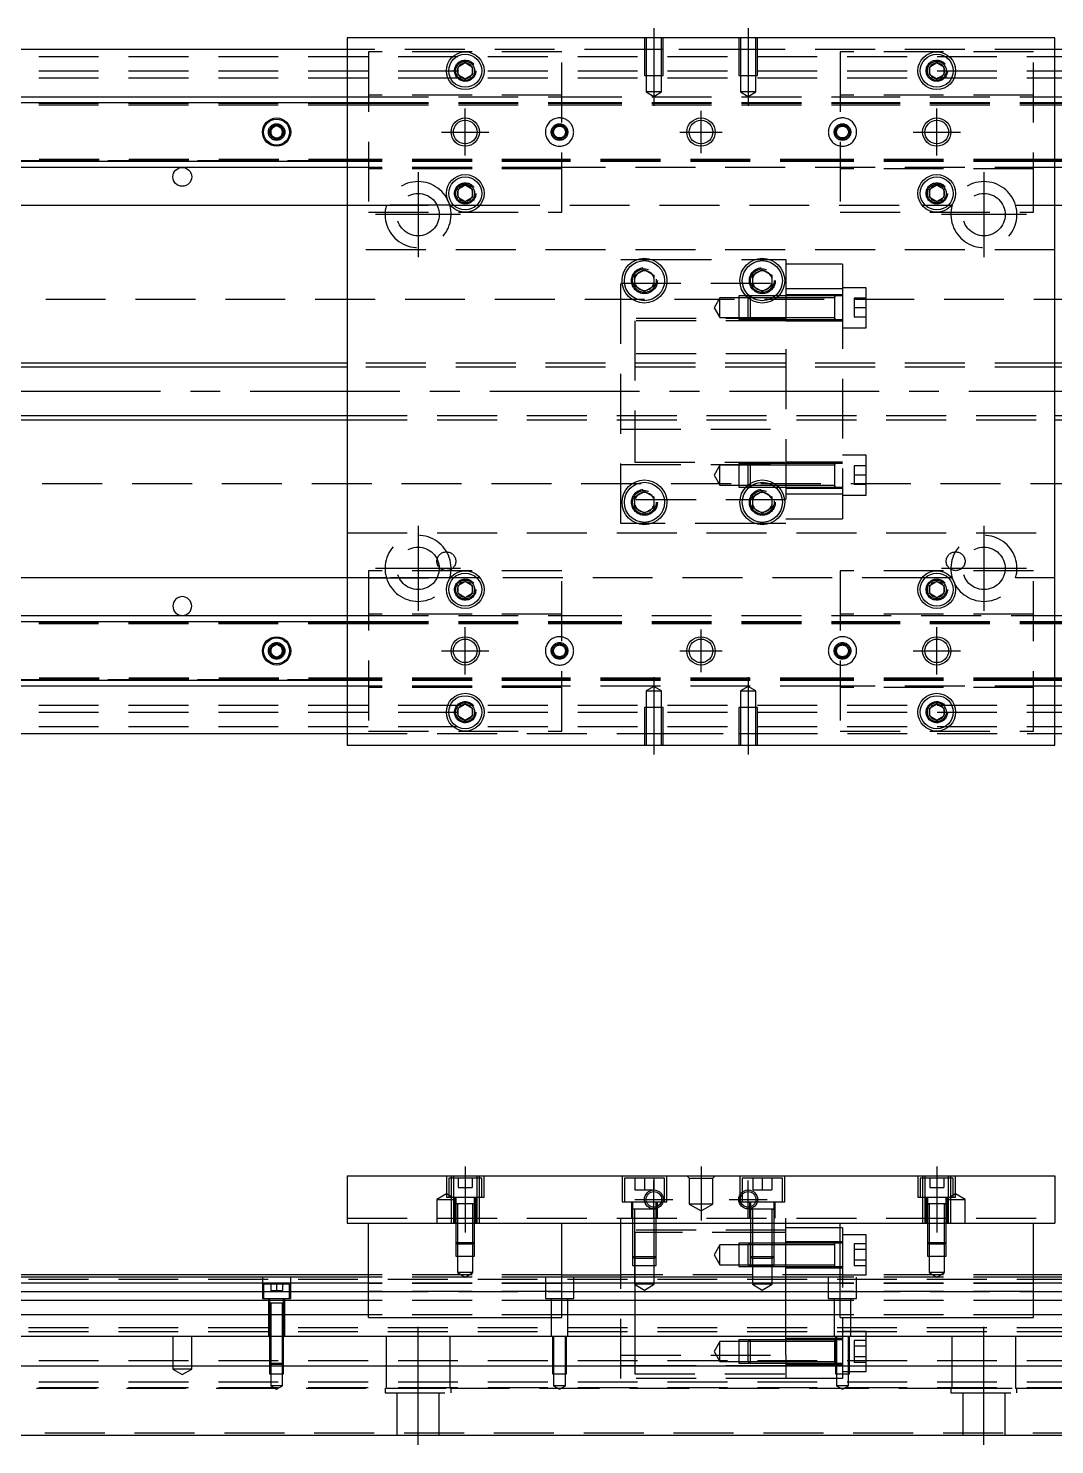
# Model space of a CAD drawing. Extents: x -10 to 896, y -260 to 77.
# Drawn here: x 207.4 to 425, y -223.3 to 77 of the extents above; entities that cross this region are included whole.
import ezdxf

# ---------------------------------------------------------------- set-up
doc = ezdxf.new("R2010")
doc.units = 0
doc.linetypes.add('CENTER', pattern=[50.8, 31.75, -6.35, 6.35, -6.35])
doc.linetypes.add('DASHED', pattern=[19.05, 12.7, -6.35])
doc.layers.get('0').update_dxf_attribs({"linetype": 'CONTINUOUS'})
doc.layers.add('CENTER', color=1, linetype='CENTER')

msp = doc.modelspace()

# ---------------------------------------------------------------- linework, layer by layer
at = {"color": 7, "linetype": 'CONTINUOUS'}
for p, q in [((275, 72.5), (0, 72.5)), ((425, 75), (275, 75)), ((275, 75), (275, -75)), ((425, -75), (425, 75)), ((700, 72.5), (425, 72.5)), ((298.5, 68.866026), (300, 69.73205)), ((300, 69.73205), (301.5, 68.866026)), ((398.5, 68.866026), (400, 69.73205)), ((400, 69.73205), (401.5, 68.866026)), ((298.5, 67.133974), (298.5, 68.866026)), ((300, 66.26795), (298.5, 67.133974)), ((301.5, 67.133974), (300, 66.26795)), ((301.5, 68.866026), (301.5, 67.133974)), ((398.5, 67.133974), (398.5, 68.866026)), ((400, 66.26795), (398.5, 67.133974)), ((401.5, 67.133974), (400, 66.26795)), ((401.5, 68.866026), (401.5, 67.133974)), ((0, 62.5), (275, 62.5)), ((0, 61.247728), (275, 61.247728)), ((425, 62.5), (700, 62.5)), ((425, 61.247728), (700, 61.247728)), ((258.75, 55.721688), (260, 56.443376)), ((258.75, 54.278312), (258.75, 55.721688)), ((260, 53.556624), (258.75, 54.278312)), ((260, 56.443376), (261.25, 55.721688)), ((261.25, 54.278312), (260, 53.556624)), ((261.25, 55.721688), (261.25, 54.278312)), ((275, 48.752272), (0, 48.752272)), ((700, 48.752272), (425, 48.752272)), ((275, 47.5), (0, 47.5)), ((700, 47.5), (425, 47.5)), ((298.5, 42.866026), (300, 43.73205)), ((298.5, 41.133974), (298.5, 42.866026)), ((300, 43.73205), (301.5, 42.866026)), ((301.5, 42.866026), (301.5, 41.133974)), ((398.5, 42.866026), (400, 43.73205)), ((398.5, 41.133974), (398.5, 42.866026)), ((400, 43.73205), (401.5, 42.866026)), ((401.5, 42.866026), (401.5, 41.133974)), ((176.708204, 39.5), (275, 39.5)), ((300, 40.26795), (298.5, 41.133974)), ((301.5, 41.133974), (300, 40.26795)), ((400, 40.26795), (398.5, 41.133974)), ((401.5, 41.133974), (400, 40.26795)), ((425, 39.5), (523.291796, 39.5)), ((336, 24.6547), (338, 25.809402)), ((336, 22.3453), (336, 24.6547)), ((338, 25.809402), (340, 24.6547)), ((340, 24.6547), (340, 22.3453)), ((361, 24.6547), (363, 25.809402)), ((361, 22.3453), (361, 24.6547)), ((363, 25.809402), (365, 24.6547)), ((365, 24.6547), (365, 22.3453)), ((338, 21.190598), (336, 22.3453)), ((340, 22.3453), (338, 21.190598)), ((363, 21.190598), (361, 22.3453)), ((365, 22.3453), (363, 21.190598)), ((275, 6), (60.5, 6)), ((650, 6), (425, 6)), ((60.5, -6), (275, -6)), ((425, -6), (650, -6)), ((378.4, -20.253526), (378.4, -15.253516)), ((378.4, -20.25267), (378.4, -15.253516)), ((378.4, -20.253526), (378.4, -20.25267)), ((336, -22.3453), (338, -21.190598)), ((336, -24.6547), (336, -22.3453)), ((338, -21.190598), (340, -22.3453)), ((340, -22.3453), (340, -24.6547)), ((361, -22.3453), (363, -21.190598)), ((361, -24.6547), (361, -22.3453)), ((363, -21.190598), (365, -22.3453)), ((365, -22.3453), (365, -24.6547)), ((338, -25.809402), (336, -24.6547)), ((340, -24.6547), (338, -25.809402)), ((363, -25.809402), (361, -24.6547)), ((365, -24.6547), (363, -25.809402)), ((275, -39.5), (176.708204, -39.5)), ((298.5, -41.133974), (300, -40.26795)), ((298.5, -42.866026), (298.5, -41.133974)), ((300, -40.26795), (301.5, -41.133974)), ((301.5, -41.133974), (301.5, -42.866026)), ((398.5, -41.133974), (400, -40.26795)), ((398.5, -42.866026), (398.5, -41.133974)), ((400, -40.26795), (401.5, -41.133974)), ((401.5, -41.133974), (401.5, -42.866026)), ((300, -43.73205), (298.5, -42.866026)), ((301.5, -42.866026), (300, -43.73205)), ((400, -43.73205), (398.5, -42.866026)), ((401.5, -42.866026), (400, -43.73205)), ((0, -47.5), (275, -47.5)), ((425, -47.5), (700, -47.5)), ((0, -48.752272), (275, -48.752272)), ((425, -48.752272), (700, -48.752272)), ((258.75, -54.278312), (260, -53.556624)), ((260, -53.556624), (261.25, -54.278312)), ((258.75, -55.721688), (258.75, -54.278312)), ((260, -56.443376), (258.75, -55.721688)), ((261.25, -55.721688), (260, -56.443376)), ((261.25, -54.278312), (261.25, -55.721688)), ((275, -61.247728), (0, -61.247728)), ((275, -62.5), (0, -62.5)), ((700, -61.247728), (425, -61.247728)), ((700, -62.5), (425, -62.5)), ((298.5, -67.133974), (300, -66.26795)), ((298.5, -68.866026), (298.5, -67.133974)), ((300, -69.73205), (298.5, -68.866026)), ((300, -66.26795), (301.5, -67.133974)), ((301.5, -68.866026), (300, -69.73205)), ((301.5, -67.133974), (301.5, -68.866026)), ((398.5, -67.133974), (400, -66.26795)), ((398.5, -68.866026), (398.5, -67.133974)), ((400, -69.73205), (398.5, -68.866026)), ((400, -66.26795), (401.5, -67.133974)), ((401.5, -68.866026), (400, -69.73205)), ((401.5, -67.133974), (401.5, -68.866026)), ((0, -72.5), (275, -72.5)), ((275, -75), (425, -75)), ((425, -72.5), (700, -72.5)), ((275, -166.31), (275, -176.31)), ((275, -166.31), (425, -166.31)), ((425, -166.31), (425, -176.31)), ((275, -176.31), (425, -176.31)), ((279.5, -196.31), (279.5, -176.31)), ((320.5, -196.31), (320.5, -176.31)), ((333, -187.81), (333, -176.31)), ((368, -187.81), (368, -176.31)), ((379.5, -196.31), (379.5, -176.31)), ((420.5, -196.31), (420.5, -176.31)), ((379.5, -177.31), (368, -177.31)), ((378.4, -182.909968), (378.4, -180.559994)), ((378.4, -185.560006), (378.4, -182.909968)), ((279.5, -187.81), (0, -187.81)), ((279.5, -189.062272), (0, -189.062272)), ((279.5, -187.31), (60.5, -187.31)), ((320.5, -187.31), (333, -187.31)), ((379.5, -187.81), (320.5, -187.81)), ((379.5, -189.062272), (320.5, -189.062272)), ((650.005, -187.31), (420.5, -187.31)), ((700, -187.81), (420.5, -187.81)), ((700, -189.062272), (420.5, -189.062272)), ((0, -190.83668), (279.5, -190.83668)), ((320.5, -190.83668), (379.5, -190.83668)), ((420.5, -190.83668), (700, -190.83668)), ((279.5, -192.733076), (0, -192.733076)), ((259.998804, -193.31), (258.499994, -193.31)), ((261.500006, -193.31), (259.998804, -193.31)), ((379.5, -192.733076), (320.5, -192.733076)), ((700, -192.733076), (420.5, -192.733076)), ((279.5, -195.787372), (0, -195.787372)), ((279.5, -196.31), (320.5, -196.31)), ((379.5, -195.787372), (320.5, -195.787372)), ((379.5, -196.31), (420.5, -196.31)), ((700, -195.787372), (420.5, -195.787372)), ((0, -200.31), (700, -200.31)), ((378.4, -203.56), (378.4, -201.059994)), ((378.4, -206.060006), (378.4, -201.059994)), ((378.4, -203.56), (378.4, -201.059994)), ((378.4, -206.060006), (378.4, -201.059994)), ((378.4, -205.66), (378.4, -201.46)), ((0, -206.61), (700, -206.61)), ((378.4, -206.060006), (378.4, -205.66)), ((0, -221.31), (700, -221.31))]:
    msp.add_line(p, q, dxfattribs=at)
at = {"color": 3, "linetype": 'DASHED'}
for p, q in [((338.000006, 72.5), (275, 72.5)), ((338.000006, 75), (338.000006, 67)), ((341.999994, 72.5), (338.000006, 72.5)), ((338.35, 75), (338.35, 67)), ((341.65, 67), (341.65, 75)), ((341.999994, 67), (341.999994, 75)), ((358.000006, 72.5), (341.999994, 72.5)), ((358.000006, 75), (358.000006, 67)), ((361.999994, 72.5), (358.000006, 72.5)), ((358.35, 75), (358.35, 67)), ((361.65, 67), (361.65, 75)), ((361.999994, 67), (361.999994, 75)), ((425, 72.5), (361.999994, 72.5)), ((0, 71), (700, 71)), ((320.5, 72), (279.5, 72)), ((279.5, 72), (279.5, 38)), ((320.5, 38), (320.5, 72)), ((420.5, 72), (379.5, 72)), ((379.5, 72), (379.5, 38)), ((420.5, 38), (420.5, 72)), ((0, 68), (700, 68)), ((0, 66.5), (700, 66.5)), ((301.973226, 68.326156), (302, 68)), ((338.000006, 67), (341.999994, 67)), ((338.35, 67), (338.35, 63.5)), ((341.65, 63.5), (341.65, 67)), ((358.000006, 67), (361.999994, 67)), ((358.35, 67), (358.35, 63.5)), ((361.65, 63.5), (361.65, 67)), ((398, 68), (398.023172, 68.30356)), ((341.65, 63.5), (338.35, 63.5)), ((338.35, 63.5), (340, 62.547372)), ((340, 62.547372), (341.65, 63.5)), ((361.65, 63.5), (358.35, 63.5)), ((358.35, 63.5), (360, 62.547372)), ((360, 62.547372), (361.65, 63.5)), ((0, 61.1147), (275, 61.1147)), ((0, 61.1), (279.5, 61.1)), ((0, 60.8), (279.5, 60.8)), ((275, 62.5), (279.5, 62.5)), ((275, 61.247728), (279.5, 61.247728)), ((275, 61.1147), (279.5, 61.1147)), ((320.5, 62.8), (279.5, 62.8)), ((279.5, 62.5), (320.5, 62.5)), ((279.5, 61.247728), (320.5, 61.247728)), ((279.5, 61.1147), (320.5, 61.1147)), ((279.5, 61.1), (320.5, 61.1)), ((279.5, 60.8), (320.5, 60.8)), ((320.5, 62.5), (379.5, 62.5)), ((320.5, 61.247728), (379.5, 61.247728)), ((320.5, 61.1147), (379.5, 61.1147)), ((320.5, 61.1), (379.5, 61.1)), ((320.5, 60.8), (379.5, 60.8)), ((420.5, 62.8), (379.5, 62.8)), ((379.5, 62.5), (425, 62.5)), ((379.5, 61.247728), (420.5, 61.247728)), ((379.5, 61.1147), (420.5, 61.1147)), ((379.5, 61.1), (420.5, 61.1)), ((379.5, 60.8), (420.5, 60.8)), ((420.5, 61.247728), (425, 61.247728)), ((420.5, 61.1147), (425, 61.1147)), ((420.5, 61.1), (700, 61.1)), ((420.5, 60.8), (700, 60.8)), ((425, 61.1147), (700, 61.1147)), ((258.5, 55), (258.52041, 55.24661)), ((279.5, 49.2), (0, 49.2)), ((279.5, 48.9), (0, 48.9)), ((275, 48.8853), (0, 48.8853)), ((279.5, 48.8853), (275, 48.8853)), ((279.5, 48.752272), (275, 48.752272)), ((320.5, 49.2), (279.5, 49.2)), ((320.5, 48.9), (279.5, 48.9)), ((320.5, 48.8853), (279.5, 48.8853)), ((320.5, 48.752272), (279.5, 48.752272)), ((379.5, 49.2), (320.5, 49.2)), ((379.5, 48.9), (320.5, 48.9)), ((379.5, 48.8853), (320.5, 48.8853)), ((379.5, 48.752272), (320.5, 48.752272)), ((420.5, 49.2), (379.5, 49.2)), ((420.5, 48.9), (379.5, 48.9)), ((420.5, 48.8853), (379.5, 48.8853)), ((420.5, 48.752272), (379.5, 48.752272)), ((700, 49.2), (420.5, 49.2)), ((700, 48.9), (420.5, 48.9)), ((425, 48.8853), (420.5, 48.8853)), ((425, 48.752272), (420.5, 48.752272)), ((700, 48.8853), (425, 48.8853)), ((279.5, 47.5), (275, 47.5)), ((320.5, 47.5), (279.5, 47.5)), ((320.5, 47.2), (279.5, 47.2)), ((425, 47.5), (320.5, 47.5)), ((420.5, 47.2), (379.5, 47.2)), ((298, 42), (298.030168, 42.346066)), ((398, 42), (398.030168, 42.346066)), ((275, 39.5), (283.291796, 39.5)), ((279.5, 39.5), (296.877502, 39.5)), ((296.708204, 39.5), (279.5, 39.5)), ((296.877502, 39.5), (297.55051, 39.5)), ((297.55051, 39.5), (302.44949, 39.5)), ((302.44949, 39.5), (303.122498, 39.5)), ((303.122498, 39.5), (396.877502, 39.5)), ((396.877502, 39.5), (397.55051, 39.5)), ((397.55051, 39.5), (402.44949, 39.5)), ((402.44949, 39.5), (403.122498, 39.5)), ((403.122498, 39.5), (403.291796, 39.5)), ((416.708204, 39.5), (425, 39.5)), ((279.5, 38), (320.5, 38)), ((379.5, 38), (420.5, 38)), ((425, 30), (275, 30)), ((333, 28), (336.47931, 28)), ((333, -28), (333, 28)), ((336.47931, 28), (339.52069, 28)), ((339.52069, 28), (361.47931, 28)), ((361.47931, 28), (364.52069, 28)), ((364.52069, 28), (368, 28)), ((368, 28), (368, -28)), ((380, 27), (368, 27)), ((380, 27), (380, 21.748564)), ((333, 23), (368, 23)), ((340.483582, 23.786038), (340.5, 23.5)), ((360.5, 23.5), (360.518502, 23.803588)), ((380, 21.748564), (368, 21.748564)), ((385, 22.00352), (380, 22.00352)), ((380, 21.748564), (380, -21.748564)), ((385, 13.50352), (385, 22.00352)), ((700, 19.5), (76.969694, 19.5)), ((354, 19.85352), (352.787564, 17.75352)), ((354, 15.65352), (354, 19.85352)), ((358, 19.85352), (354, 19.85352)), ((358, 20.253516), (358, 15.253526)), ((359.532604, 20.253516), (358, 20.253516)), ((360, 19.85352), (358, 19.85352)), ((360.25722, 20.253516), (359.532604, 20.253516)), ((360.33547, 20.18899), (360, 19.85352)), ((360, 19.81727), (360, 19.85352)), ((360.816954, 19.85352), (360, 19.85352)), ((360, 15.65352), (360, 19.81727)), ((360.4, 20.253518), (360.25722, 20.253516)), ((360.4, 20.25352), (360.33547, 20.18899)), ((360.4, 20.25352), (360.4, 20.13808)), ((365.742786, 20.25352), (360.4, 20.25352)), ((365.74278, 20.253516), (360.4, 20.253518)), ((360.4, 20.13808), (360.4, 19.524764)), ((360.4, 19.524764), (360.4, 15.25352)), ((365.183046, 19.85352), (360.816954, 19.85352)), ((366.04396, 19.85352), (365.183046, 19.85352)), ((366.467396, 20.253516), (365.74278, 20.253516)), ((366.467402, 20.25352), (365.742786, 20.25352)), ((368, 19.85352), (366.04396, 19.85352)), ((368, 20.253516), (366.467396, 20.253516)), ((368, 20.25352), (366.467402, 20.25352)), ((380, 20.50352), (368, 20.50352)), ((378.405, 20.25352), (368, 20.25352)), ((378.4, 19.85352), (368, 19.85352)), ((380, 20.25352), (378.395, 20.25352)), ((378.4, 15.253516), (378.4, 20.253526)), ((378.4, 19.85352), (378.4, 20.253526)), ((378.4, 15.253516), (378.4, 20.253526)), ((378.4, 19.996122), (378.4, 20.25352)), ((378.4, 20.25352), (378.4, 19.996072)), ((378.4, 15.51097), (378.4, 19.996122)), ((378.4, 15.65352), (378.4, 19.85352)), ((382.5, 19.75352), (382.5, 17.75352)), ((385, 19.75352), (382.5, 19.75352)), ((368, 15.5), (333, 15.5)), ((352.787564, 17.75352), (354, 15.65352)), ((354, 15.65352), (358, 15.65352)), ((358, 15.65352), (360, 15.65352)), ((358, 15.253526), (360.4, 15.253524)), ((360, 15.65352), (368, 15.65352)), ((360, 15.65352), (360.4, 15.25352)), ((360.4, 15.253524), (368, 15.253526)), ((360.4, 15.25352), (368, 15.25352)), ((368, 15.65352), (378.4, 15.65352)), ((368, 15.25352), (378.405, 15.25352)), ((378.395, 15.25352), (380, 15.25352)), ((378.4, 15.253516), (378.4, 15.65352)), ((378.4, 15.510988), (378.4, 15.25352)), ((378.4, 15.25352), (378.4, 15.51097)), ((382.5, 17.75352), (382.5, 15.75352)), ((385, 17.75352), (382.5, 17.75352)), ((385, 15.75352), (382.5, 15.75352)), ((336, 15), (336, -15)), ((368, 15), (336, 15)), ((368, 15.00352), (380, 15.00352)), ((380, 13.50352), (385, 13.50352)), ((368, 8), (333, 8)), ((425, 6), (275, 6)), ((425, 5.125), (275, 5.125)), ((275, -5.125), (425, -5.125)), ((275, -6), (425, -6)), ((333, -8), (368, -8)), ((336, -15), (368, -15)), ((380, -15.00352), (368, -15.00352)), ((385, -13.50352), (380, -13.50352)), ((385, -22.00352), (385, -13.50352)), ((333, -15.5), (368, -15.5)), ((354, -15.65352), (352.787564, -17.75352)), ((352.787564, -17.75352), (354, -19.85352)), ((354, -19.85352), (354, -15.65352)), ((358, -15.65352), (354, -15.65352)), ((358, -15.253526), (358, -20.253516)), ((360.399994, -15.253526), (358, -15.253526)), ((360, -15.65352), (358, -15.65352)), ((360.4, -15.25352), (360, -15.65352)), ((360, -19.81727), (360, -15.65352)), ((368, -15.65352), (360, -15.65352)), ((368, -15.253526), (360.399994, -15.253526)), ((360.4, -15.25352), (360.4, -19.524764)), ((368, -15.25352), (360.4, -15.25352)), ((378.405, -15.25352), (368, -15.25352)), ((378.4, -15.65352), (368, -15.65352)), ((380, -15.25352), (378.395, -15.25352)), ((378.4, -15.51092), (378.4, -15.25352)), ((378.4, -15.25352), (378.4, -15.51097)), ((378.4, -19.996072), (378.4, -15.51092)), ((382.5, -15.75352), (382.5, -17.75352)), ((385, -15.75352), (382.5, -15.75352)), ((382.5, -17.75352), (382.5, -19.75352)), ((385, -17.75352), (382.5, -17.75352)), ((76.969694, -19.5), (700, -19.5)), ((354, -19.85352), (358, -19.85352)), ((358, -19.85352), (360, -19.85352)), ((358, -20.253516), (359.532604, -20.253516)), ((359.532604, -20.253516), (360.25722, -20.253516)), ((360, -19.85352), (360, -19.81727)), ((360, -19.85352), (360.816954, -19.85352)), ((360, -19.85352), (360.33547, -20.18899)), ((360.25722, -20.253516), (360.399994, -20.253516)), ((360.33547, -20.18899), (360.4, -20.25352)), ((360.399994, -20.253516), (365.74278, -20.253516)), ((360.4, -19.524764), (360.4, -20.13808)), ((360.4, -20.13808), (360.4, -20.25352)), ((360.4, -20.25352), (365.742786, -20.25352)), ((360.816954, -19.85352), (365.183046, -19.85352)), ((365.183046, -19.85352), (366.04396, -19.85352)), ((365.74278, -20.253516), (366.467396, -20.253516)), ((365.742786, -20.25352), (366.467402, -20.25352)), ((366.04396, -19.85352), (368, -19.85352)), ((366.467396, -20.253516), (368, -20.253516)), ((366.467402, -20.25352), (368, -20.25352)), ((368, -19.85352), (378.4, -19.85352)), ((368, -20.25352), (378.405, -20.25352)), ((368, -20.50352), (380, -20.50352)), ((378.395, -20.25352), (380, -20.25352)), ((378.4, -19.996054), (378.4, -20.25352)), ((378.4, -20.25352), (378.4, -19.996072)), ((385, -19.75352), (382.5, -19.75352)), ((368, -23), (333, -23)), ((335.5, -23.5), (335.518502, -23.196412)), ((365.483582, -23.213962), (365.5, -23.5)), ((380, -21.748564), (368, -21.748564)), ((380, -21.748564), (368, -21.748564)), ((380, -21.748564), (380, -27)), ((380, -22.00352), (385, -22.00352)), ((368, -27), (380, -27)), ((275, -30), (425, -30)), ((336.47931, -28), (333, -28)), ((339.52069, -28), (336.47931, -28)), ((361.47931, -28), (339.52069, -28)), ((364.52069, -28), (361.47931, -28)), ((368, -28), (364.52069, -28)), ((279.5, -38), (279.5, -72)), ((320.5, -38), (279.5, -38)), ((320.5, -72), (320.5, -38)), ((420.5, -38), (379.5, -38)), ((379.5, -38), (379.5, -72)), ((420.5, -72), (420.5, -38)), ((283.291796, -39.5), (275, -39.5)), ((296.877502, -39.5), (279.5, -39.5)), ((279.5, -39.5), (296.708204, -39.5)), ((297.55051, -39.5), (296.877502, -39.5)), ((302.44949, -39.5), (297.55051, -39.5)), ((298, -42), (298.030168, -41.653934)), ((303.122498, -39.5), (302.44949, -39.5)), ((396.877502, -39.5), (303.122498, -39.5)), ((397.55051, -39.5), (396.877502, -39.5)), ((402.44949, -39.5), (397.55051, -39.5)), ((401.973226, -41.673844), (402, -42)), ((403.122498, -39.5), (402.44949, -39.5)), ((403.291796, -39.5), (403.122498, -39.5)), ((425, -39.5), (416.708204, -39.5)), ((275, -47.5), (279.5, -47.5)), ((320.5, -47.2), (279.5, -47.2)), ((279.5, -47.5), (320.5, -47.5)), ((320.5, -47.5), (425, -47.5)), ((420.5, -47.2), (379.5, -47.2)), ((0, -48.8853), (275, -48.8853)), ((0, -48.9), (279.5, -48.9)), ((0, -49.2), (279.5, -49.2)), ((275, -48.752272), (279.5, -48.752272)), ((275, -48.8853), (279.5, -48.8853)), ((279.5, -48.752272), (320.5, -48.752272)), ((279.5, -48.8853), (320.5, -48.8853)), ((279.5, -48.9), (320.5, -48.9)), ((279.5, -49.2), (320.5, -49.2)), ((320.5, -48.752272), (379.5, -48.752272)), ((320.5, -48.8853), (379.5, -48.8853)), ((320.5, -48.9), (379.5, -48.9)), ((320.5, -49.2), (379.5, -49.2)), ((379.5, -48.752272), (420.5, -48.752272)), ((379.5, -48.8853), (420.5, -48.8853)), ((379.5, -48.9), (420.5, -48.9)), ((379.5, -49.2), (420.5, -49.2)), ((420.5, -48.752272), (425, -48.752272)), ((420.5, -48.8853), (425, -48.8853)), ((420.5, -48.9), (700, -48.9)), ((420.5, -49.2), (700, -49.2)), ((425, -48.8853), (700, -48.8853)), ((261.477374, -54.74045), (261.5, -55)), ((279.5, -60.8), (0, -60.8)), ((279.5, -61.1), (0, -61.1)), ((275, -61.1147), (0, -61.1147)), ((279.5, -61.1147), (275, -61.1147)), ((279.5, -61.247728), (275, -61.247728)), ((279.5, -62.5), (275, -62.5)), ((320.5, -60.8), (279.5, -60.8)), ((320.5, -61.1), (279.5, -61.1)), ((320.5, -61.1147), (279.5, -61.1147)), ((320.5, -61.247728), (279.5, -61.247728)), ((320.5, -62.5), (279.5, -62.5)), ((320.5, -62.8), (279.5, -62.8)), ((379.5, -60.8), (320.5, -60.8)), ((379.5, -61.1), (320.5, -61.1)), ((379.5, -61.1147), (320.5, -61.1147)), ((379.5, -61.247728), (320.5, -61.247728)), ((379.5, -62.5), (320.5, -62.5)), ((340, -62.547372), (338.35, -63.5)), ((341.65, -63.5), (340, -62.547372)), ((360, -62.547372), (358.35, -63.5)), ((361.65, -63.5), (360, -62.547372)), ((420.5, -60.8), (379.5, -60.8)), ((420.5, -61.1), (379.5, -61.1)), ((420.5, -61.1147), (379.5, -61.1147)), ((420.5, -61.247728), (379.5, -61.247728)), ((425, -62.5), (379.5, -62.5)), ((420.5, -62.8), (379.5, -62.8)), ((700, -60.8), (420.5, -60.8)), ((700, -61.1), (420.5, -61.1)), ((425, -61.1147), (420.5, -61.1147)), ((425, -61.247728), (420.5, -61.247728)), ((700, -61.1147), (425, -61.1147)), ((338.35, -63.5), (340, -63.5)), ((338.35, -63.5), (338.35, -67)), ((340, -63.5), (341.65, -63.5)), ((341.65, -67), (341.65, -63.5)), ((358.35, -63.5), (360, -63.5)), ((358.35, -63.5), (358.35, -67)), ((360, -63.5), (361.65, -63.5)), ((361.65, -67), (361.65, -63.5)), ((0, -66.5), (700, -66.5)), ((0, -68), (700, -68)), ((298, -68), (298.023172, -67.69644)), ((341.999994, -67), (338.000006, -67)), ((338.000006, -67), (338.000006, -75)), ((338.35, -67), (338.35, -75)), ((341.65, -75), (341.65, -67)), ((341.999994, -75), (341.999994, -67)), ((361.999994, -67), (358.000006, -67)), ((358.000006, -67), (358.000006, -75)), ((358.35, -67), (358.35, -75)), ((361.65, -75), (361.65, -67)), ((361.999994, -75), (361.999994, -67)), ((401.973226, -67.673844), (402, -68)), ((0, -71), (700, -71)), ((279.5, -72), (320.5, -72)), ((379.5, -72), (420.5, -72)), ((275, -72.5), (338.000006, -72.5)), ((338.000006, -72.5), (341.999994, -72.5)), ((341.999994, -72.5), (358.000006, -72.5)), ((358.000006, -72.5), (361.999994, -72.5)), ((361.999994, -72.5), (425, -72.5)), ((296, -166.31), (296, -170.81)), ((303.5, -166.81), (296.5, -166.81)), ((296.5, -166.81), (296.5, -170.81)), ((297.000006, -166.31), (297.000006, -166.81)), ((297.000006, -166.81), (297.000006, -170.81)), ((297.5, -166.31), (297.5, -176.31)), ((298.5, -166.81), (298.5, -168.81)), ((300, -166.81), (300, -168.81)), ((301.5, -166.81), (301.5, -168.81)), ((302.5, -176.31), (302.5, -166.31)), ((302.999994, -166.81), (302.999994, -166.31)), ((302.999994, -170.81), (302.999994, -166.81)), ((303.5, -170.81), (303.5, -166.81)), ((304, -170.81), (304, -166.31)), ((333.25, -166.31), (333.25, -171.81)), ((342.25, -166.81), (333.75, -166.81)), ((333.75, -166.81), (333.75, -171.81)), ((336, -166.81), (336, -169.31)), ((338, -166.81), (338, -169.31)), ((340, -166.81), (340, -169.31)), ((342.25, -171.81), (342.25, -166.81)), ((342.75, -171.81), (342.75, -166.31)), ((347, -166.31), (347.5, -166.81)), ((347.5, -166.81), (347.5, -172.31)), ((347.5, -166.81), (352.5, -166.81)), ((352.5, -166.81), (353, -166.31)), ((352.5, -172.31), (352.5, -166.81)), ((358.25, -166.31), (358.25, -171.81)), ((367.25, -166.81), (358.75, -166.81)), ((358.75, -166.81), (358.75, -169.74875)), ((361, -166.81), (361, -169.31)), ((363, -166.81), (363, -169.31)), ((365, -166.81), (365, -169.31)), ((367.25, -171.81), (367.25, -166.81)), ((367.75, -171.81), (367.75, -166.31)), ((396, -166.31), (396, -170.81)), ((403.5, -166.81), (396.5, -166.81)), ((396.5, -166.81), (396.5, -170.81)), ((397.000006, -166.31), (397.000006, -166.81)), ((397.000006, -166.81), (397.000006, -170.81)), ((397.5, -166.31), (397.5, -176.31)), ((398.5, -166.81), (398.5, -168.81)), ((400, -166.81), (400, -168.81)), ((401.5, -166.81), (401.5, -168.81)), ((402.5, -176.31), (402.5, -166.31)), ((402.999994, -166.81), (402.999994, -166.31)), ((402.999994, -170.81), (402.999994, -166.81)), ((403.5, -170.81), (403.5, -166.81)), ((404, -170.81), (404, -166.31)), ((296, -170.1553), (294, -171.31)), ((298, -171.31), (296, -170.1553)), ((296, -170.81), (304, -170.81)), ((297.000006, -170.81), (297.000006, -176.31)), ((297.75, -170.81), (297.75, -176.31)), ((298, -170.81), (298, -172.21)), ((298.5, -168.81), (300, -168.81)), ((300, -168.81), (301.5, -168.81)), ((302, -172.21), (302, -170.81)), ((302.25, -176.31), (302.25, -170.81)), ((302.999994, -176.31), (302.999994, -170.81)), ((336, -169.31), (338, -169.31)), ((338, -169.31), (340, -169.31)), ((358.75, -169.74875), (358.75, -170.232968)), ((358.75, -170.232968), (358.75, -171.81)), ((361, -169.31), (363, -169.31)), ((363, -169.31), (365, -169.31)), ((396, -170.81), (404, -170.81)), ((397.000006, -170.81), (397.000006, -176.31)), ((397.75, -170.81), (397.75, -176.31)), ((398, -170.81), (398, -172.21)), ((398.5, -168.81), (400, -168.81)), ((400, -168.81), (401.5, -168.81)), ((404, -170.1553), (402, -171.31)), ((402, -172.21), (402, -170.81)), ((402.25, -176.31), (402.25, -170.81)), ((402.999994, -176.31), (402.999994, -170.81)), ((406, -171.31), (404, -170.1553)), ((294, -171.31), (298, -171.31)), ((294, -171.31), (294, -176.31)), ((302.000006, -172.21), (297.999994, -172.21)), ((302.000006, -172.21), (297.999994, -172.21)), ((298, -172.205), (298, -172.21)), ((298.216708, -172.21), (298, -172.21)), ((298, -172.21), (298, -172.215)), ((298, -172.21), (298, -176.31)), ((301.783332, -172.21), (298.216708, -172.21)), ((298.35, -172.21), (298.35, -176.31)), ((301.65, -176.31), (301.65, -172.21)), ((302, -172.21), (301.783332, -172.21)), ((302, -172.21), (302, -172.205)), ((302, -172.215), (302, -172.21)), ((302, -176.31), (302, -172.21)), ((333.25, -171.81), (342.75, -171.81)), ((335.25, -171.81), (335.25, -175.31)), ((340.500006, -173.41), (335.499994, -173.41)), ((335.5, -171.81), (335.5, -173.41)), ((335.5, -173.405), (335.5, -173.41)), ((335.757468, -173.41), (335.5, -173.41)), ((335.5, -173.41), (335.5, -173.415)), ((335.5, -173.41), (335.5, -175.31)), ((340.013852, -173.41), (335.757468, -173.41)), ((335.9, -173.41), (335.9, -175.31)), ((340.242552, -173.41), (340.013852, -173.41)), ((340.1, -175.31), (340.1, -173.41)), ((340.5, -173.41), (340.242552, -173.41)), ((340.5, -172.882418), (340.5, -171.81)), ((340.5, -173.246492), (340.5, -172.882418)), ((340.5, -173.41), (340.5, -173.246492)), ((340.5, -173.41), (340.5, -173.405)), ((340.5, -173.415), (340.5, -173.41)), ((340.5, -175.31), (340.5, -173.41)), ((340.75, -175.31), (340.75, -171.81)), ((347.5, -172.31), (350, -173.753376)), ((352.5, -172.31), (347.5, -172.31)), ((350, -173.753376), (352.5, -172.31)), ((358.25, -171.81), (367.75, -171.81)), ((360.25, -171.81), (360.25, -175.31)), ((365.500006, -173.41), (360.499994, -173.41)), ((365.500006, -173.41), (360.499994, -173.41)), ((365.500006, -173.41), (360.499994, -173.41)), ((360.5, -171.81), (360.5, -172.882418)), ((360.5, -172.882418), (360.5, -173.246492)), ((360.5, -173.246492), (360.5, -173.41)), ((360.5, -173.405), (360.5, -173.41)), ((360.5, -173.41), (360.757448, -173.41)), ((360.757468, -173.41), (360.5, -173.41)), ((360.5, -173.41), (360.5, -173.415)), ((360.5, -173.41), (360.5, -175.31)), ((365.242552, -173.41), (360.757468, -173.41)), ((360.9, -173.41), (360.9, -175.31)), ((365.1, -175.31), (365.1, -173.41)), ((365.5, -173.41), (365.242552, -173.41)), ((365.242602, -173.41), (365.5, -173.41)), ((365.5, -173.41), (365.5, -171.81)), ((365.5, -173.41), (365.5, -173.405)), ((365.5, -173.415), (365.5, -173.41)), ((365.5, -175.31), (365.5, -173.41)), ((365.75, -175.31), (365.75, -171.81)), ((402.000006, -172.21), (397.999994, -172.21)), ((402.000006, -172.21), (397.999994, -172.21)), ((402.000006, -172.21), (397.999994, -172.21)), ((398, -172.205), (398, -172.21)), ((398, -172.21), (398.216462, -172.21)), ((398.216708, -172.21), (398, -172.21)), ((398, -172.21), (398, -172.215)), ((398, -172.21), (398, -176.31)), ((401.783332, -172.21), (398.216708, -172.21)), ((398.35, -172.21), (398.35, -176.31)), ((401.65, -176.31), (401.65, -172.21)), ((402, -172.21), (401.783332, -172.21)), ((401.783538, -172.21), (402, -172.21)), ((402, -171.31), (406, -171.31)), ((402, -172.21), (402, -172.205)), ((402, -172.215), (402, -172.21)), ((402, -176.31), (402, -172.21)), ((406, -176.31), (406, -171.31)), ((275, -175.31), (425, -175.31)), ((298, -176.31), (298, -180.46)), ((298.000006, -176.31), (298.000002, -180.46)), ((298.35, -176.31), (298.35, -180.81)), ((301.65, -180.81), (301.65, -176.31)), ((301.999998, -180.46), (301.999994, -176.31)), ((302, -180.46), (302, -176.31)), ((333, -176.31), (333, -175.31)), ((335.5, -175.31), (335.5, -176.31)), ((335.5, -176.31), (335.5, -183.41)), ((335.500006, -175.31), (335.500006, -176.31)), ((335.500006, -176.31), (335.500006, -183.410006)), ((335.9, -175.31), (335.9, -176.31)), ((335.9, -176.31), (335.9, -183.81)), ((340.1, -176.31), (340.1, -175.31)), ((340.1, -183.81), (340.1, -176.31)), ((340.499994, -176.31), (340.499994, -175.31)), ((340.499994, -183.410006), (340.499994, -176.31)), ((340.5, -176.31), (340.5, -175.31)), ((340.5, -183.41), (340.5, -176.31)), ((360.5, -175.31), (360.5, -183.41)), ((360.500006, -175.31), (360.500006, -183.41)), ((360.9, -175.31), (360.9, -183.81)), ((365.1, -176.31), (365.1, -175.31)), ((365.1, -183.81), (365.1, -176.31)), ((365.499994, -176.31), (365.499994, -175.31)), ((365.499994, -183.410006), (365.499994, -176.31)), ((365.5, -176.31), (365.5, -175.31)), ((365.5, -183.41), (365.5, -176.31)), ((368, -176.31), (368, -175.31)), ((398, -176.31), (398, -180.46)), ((398.000006, -176.31), (398.000002, -180.46)), ((398.35, -176.31), (398.35, -180.81)), ((401.65, -180.81), (401.65, -176.31)), ((401.999998, -180.46), (401.999994, -176.31)), ((402, -180.46), (402, -176.31)), ((368, -177.81), (333, -177.81)), ((336, -178.31), (336, -183.81)), ((340.1, -178.31), (336, -178.31)), ((340.5, -178.31), (340.1, -178.31)), ((365.1, -178.31), (340.5, -178.31)), ((365.5, -178.31), (365.1, -178.31)), ((368, -178.31), (365.5, -178.31)), ((380, -177.31), (379.5, -177.31)), ((380, -177.31), (380, -196.31)), ((385, -178.81), (380, -178.81)), ((385, -187.31), (385, -178.81)), ((298, -180.46), (302, -180.46)), ((298, -180.46), (298.35, -180.81)), ((298.000002, -180.46), (298.000006, -183.31)), ((301.65, -180.81), (298.35, -180.81)), ((298.35, -180.81), (298.35, -183.31)), ((301.65, -180.81), (302, -180.46)), ((301.65, -183.31), (301.65, -180.81)), ((301.999994, -183.31), (301.999998, -180.46)), ((354, -180.96), (352.787564, -183.06)), ((352.787564, -183.06), (354, -185.16)), ((354, -185.16), (354, -180.96)), ((358, -180.96), (354, -180.96)), ((360.4, -180.560002), (358, -180.560006)), ((358, -180.560006), (358, -185.559994)), ((360, -180.96), (358, -180.96)), ((360.4, -180.56), (360, -180.96)), ((360, -185.16), (360, -180.96)), ((365.1, -180.96), (360, -180.96)), ((360.4, -180.56), (360.4, -185.56)), ((365.1, -180.56), (360.4, -180.56)), ((365.1, -180.560006), (360.4, -180.560002)), ((365.5, -180.56), (365.1, -180.56)), ((365.5, -180.560006), (365.1, -180.560006)), ((365.5, -180.96), (365.1, -180.96)), ((368, -180.56), (365.5, -180.56)), ((368, -180.560006), (365.5, -180.560006)), ((368, -180.96), (365.5, -180.96)), ((380, -180.31), (368, -180.31)), ((373.000006, -180.56), (368, -180.56)), ((373.000006, -180.96), (368, -180.96)), ((373.1, -180.56), (373.000006, -180.56)), ((376.999994, -180.96), (373.000006, -180.96)), ((373.35, -180.56), (373.1, -180.56)), ((376.65, -180.56), (373.35, -180.56)), ((376.9, -180.56), (376.65, -180.56)), ((376.999994, -180.56), (376.9, -180.56)), ((378.4, -180.56), (376.999994, -180.56)), ((378.4, -180.96), (376.999994, -180.96)), ((378.4, -180.56), (378.395, -180.56)), ((378.4, -180.817468), (378.4, -180.56)), ((378.405, -180.56), (378.4, -180.56)), ((380, -180.56), (378.4, -180.56)), ((378.4, -182.909954), (378.4, -180.817468)), ((378.4, -183.26002), (378.4, -182.909954)), ((382.5, -180.750598), (382.5, -181.9053)), ((385, -180.750598), (382.5, -180.750598)), ((385, -181.9053), (382.5, -181.9053)), ((382.5, -181.9053), (382.5, -184.2147)), ((398, -180.46), (402, -180.46)), ((398, -180.46), (398.35, -180.81)), ((398.000002, -180.46), (398.000006, -183.31)), ((401.65, -180.81), (398.35, -180.81)), ((398.35, -180.81), (398.35, -183.31)), ((401.65, -180.81), (402, -180.46)), ((401.65, -183.31), (401.65, -180.81)), ((401.999994, -183.31), (401.999998, -180.46)), ((298.000006, -183.31), (301.999994, -183.31)), ((298.35, -183.31), (298.35, -186.81)), ((301.65, -186.81), (301.65, -183.31)), ((335.5, -183.41), (340.5, -183.41)), ((335.5, -183.41), (335.9, -183.81)), ((335.500006, -183.410006), (335.500006, -185.31)), ((335.500006, -185.31), (340.499994, -185.31)), ((340.1, -183.81), (335.9, -183.81)), ((335.9, -183.81), (335.9, -185.31)), ((335.9, -185.31), (335.9, -189.31)), ((336, -183.81), (336, -196.31)), ((340.1, -183.81), (340.5, -183.41)), ((340.1, -185.31), (340.1, -183.81)), ((340.1, -189.31), (340.1, -185.31)), ((340.499994, -185.31), (340.499994, -183.410006)), ((354, -185.16), (358, -185.16)), ((358, -185.16), (360, -185.16)), ((358, -185.559994), (360.4, -185.559994)), ((360, -185.16), (368, -185.16)), ((360, -185.16), (360.4, -185.56)), ((360, -185.16), (368, -185.16)), ((360.4, -185.559994), (368, -185.559994)), ((360.4, -185.56), (368, -185.56)), ((360.5, -183.41), (365.5, -183.41)), ((360.5, -183.41), (360.9, -183.81)), ((360.500006, -183.41), (360.500006, -185.31)), ((360.500006, -185.31), (365.499994, -185.31)), ((365.1, -183.81), (360.9, -183.81)), ((360.9, -183.81), (360.9, -185.31)), ((360.9, -185.31), (360.9, -189.31)), ((365.1, -183.81), (365.5, -183.41)), ((365.1, -185.31), (365.1, -183.81)), ((365.1, -189.31), (365.1, -185.31)), ((365.499994, -185.31), (365.499994, -183.410006)), ((368, -185.16), (378.4, -185.16)), ((368, -185.56), (378.405, -185.56)), ((368, -185.81), (380, -185.81)), ((378.395, -185.56), (380, -185.56)), ((378.4, -185.302552), (378.4, -183.26002)), ((378.4, -185.56), (378.4, -185.302552)), ((385, -184.2147), (382.5, -184.2147)), ((382.5, -184.2147), (382.5, -185.369402)), ((385, -185.369402), (382.5, -185.369402)), ((398.000006, -183.31), (401.999994, -183.31)), ((398.35, -183.31), (398.35, -186.81)), ((401.65, -186.81), (401.65, -183.31)), ((55, -188.185), (650, -188.185)), ((257, -187.81), (257, -192.31)), ((263, -192.31), (263, -187.81)), ((320.5, -187.31), (279.5, -187.31)), ((320.5, -187.81), (279.5, -187.81)), ((320.5, -189.062272), (279.5, -189.062272)), ((320.5, -189.107056), (279.5, -189.107056)), ((301.65, -186.81), (298.35, -186.81)), ((298.35, -186.81), (300, -187.762628)), ((300, -187.762628), (301.65, -186.81)), ((317, -187.81), (317, -192.31)), ((323, -192.31), (323, -187.81)), ((333, -209.31), (333, -187.31)), ((380, -187.31), (333, -187.31)), ((368, -200.31), (368, -187.81)), ((377, -187.81), (377, -192.31)), ((420.5, -187.81), (379.5, -187.81)), ((420.5, -189.062272), (379.5, -189.062272)), ((420.5, -189.107056), (379.5, -189.107056)), ((380, -187.31), (385, -187.31)), ((383, -192.31), (383, -187.81)), ((420.5, -187.31), (385, -187.31)), ((401.65, -186.81), (398.35, -186.81)), ((398.35, -186.81), (400, -187.762628)), ((400, -187.762628), (401.65, -186.81)), ((262.75, -189.31), (257.25, -189.31)), ((257.25, -189.31), (257.25, -192.31)), ((258.75, -189.31), (258.75, -190.61)), ((258.75, -190.61), (260, -190.61)), ((260, -189.31), (260, -190.61)), ((260, -190.61), (261.25, -190.61)), ((261.25, -189.31), (261.25, -190.61)), ((262.75, -192.31), (262.75, -189.31)), ((320.5, -190.81), (279.5, -190.81)), ((279.5, -190.83668), (320.5, -190.83668)), ((340.1, -189.31), (335.9, -189.31)), ((335.9, -189.31), (338, -190.522436)), ((338, -190.522436), (340.1, -189.31)), ((365.1, -189.31), (360.9, -189.31)), ((360.9, -189.31), (363, -190.522436)), ((363, -190.522436), (365.1, -189.31)), ((420.5, -190.81), (379.5, -190.81)), ((379.5, -190.83668), (420.5, -190.83668)), ((257, -192.31), (263, -192.31)), ((258.25, -192.31), (258.25, -200.31)), ((258.5, -192.31), (258.5, -193.31)), ((258.5, -193.305), (258.5, -193.31)), ((258.624678, -193.31), (258.5, -193.31)), ((258.5, -193.31), (258.5, -193.315)), ((258.5, -193.31), (258.5, -200.31)), ((259.998804, -193.31), (258.624678, -193.31)), ((258.75, -193.31), (258.75, -200.31)), ((261.37533, -193.31), (259.998804, -193.31)), ((261.25, -200.31), (261.25, -193.31)), ((261.5, -193.31), (261.37533, -193.31)), ((261.5, -193.31), (261.5, -192.31)), ((261.5, -193.31), (261.5, -193.305)), ((261.5, -193.315), (261.5, -193.31)), ((261.5, -200.31), (261.5, -193.31)), ((261.75, -200.31), (261.75, -192.31)), ((320.5, -192.733076), (279.5, -192.733076)), ((317, -192.31), (323, -192.31)), ((318.25, -192.31), (318.25, -200.31)), ((321.75, -200.31), (321.75, -192.31)), ((377, -192.31), (383, -192.31)), ((378.25, -192.31), (378.25, -200.31)), ((420.5, -192.733076), (379.5, -192.733076)), ((381.75, -200.31), (381.75, -192.31)), ((320.5, -195.787372), (279.5, -195.787372)), ((320.5, -195.81), (279.5, -195.81)), ((336, -196.31), (336, -200.31)), ((420.5, -195.787372), (379.5, -195.787372)), ((420.5, -195.81), (379.5, -195.81)), ((380, -196.31), (380, -200.31)), ((55, -198.435), (650, -198.435)), ((55, -199.31), (650, -199.31)), ((238, -200.31), (238, -207.31)), ((242, -207.31), (242, -200.31)), ((258.5, -200.31), (258.5, -206.06)), ((258.500006, -200.31), (258.500002, -206.06)), ((258.75, -200.31), (258.75, -206.31)), ((261.25, -206.31), (261.25, -200.31)), ((261.499998, -206.06), (261.499994, -200.31)), ((261.5, -206.06), (261.5, -200.31)), ((283.291796, -211.31), (283.291796, -200.31)), ((296.708204, -200.31), (296.708204, -211.31)), ((318.500006, -200.31), (318.500006, -206.61)), ((318.75, -200.31), (318.75, -208.31)), ((321.25, -208.31), (321.25, -200.31)), ((321.499994, -206.61), (321.499994, -200.31)), ((336, -200.31), (336, -206.61)), ((360.4, -201.060002), (358, -201.060006)), ((358, -201.060006), (358, -206.059994)), ((360.4, -201.06), (360, -201.46)), ((360.4, -201.06), (360.4, -206.06)), ((368, -201.06), (360.4, -201.06)), ((368, -201.060006), (360.4, -201.060002)), ((368, -204.31), (368, -200.31)), ((380, -200.81), (368, -200.81)), ((378.405, -201.06), (368, -201.06)), ((378.500006, -201.06), (378.395, -201.06)), ((378.500006, -200.31), (378.500006, -206.61)), ((380, -201.06), (378.500006, -201.06)), ((378.75, -200.31), (378.75, -208.31)), ((385, -199.31), (380, -199.31)), ((380, -200.31), (380, -206.61)), ((381.25, -208.31), (381.25, -200.31)), ((381.499994, -206.61), (381.499994, -200.31)), ((385, -200.31), (385, -199.31)), ((385, -206.61), (385, -200.31)), ((403.291796, -211.31), (403.291796, -200.31)), ((416.708204, -200.31), (416.708204, -211.31)), ((354, -201.46), (352.787564, -203.56)), ((352.787564, -203.56), (354, -205.66)), ((354, -205.66), (354, -201.46)), ((358, -201.46), (354, -201.46)), ((360, -201.46), (358, -201.46)), ((360, -205.66), (360, -201.46)), ((368, -201.46), (360, -201.46)), ((378.4, -201.46), (368, -201.46)), ((382.5, -201.250598), (382.5, -202.4053)), ((385, -201.250598), (382.5, -201.250598)), ((385, -202.4053), (382.5, -202.4053)), ((382.5, -202.4053), (382.5, -204.7147)), ((0, -205.46), (700, -205.46)), ((258.5, -206.06), (261.5, -206.06)), ((258.5, -206.06), (258.75, -206.31)), ((258.500002, -206.06), (258.500006, -206.61)), ((258.500006, -206.61), (258.500006, -208.31)), ((261.25, -206.31), (258.75, -206.31)), ((258.75, -206.31), (258.75, -208.31)), ((261.25, -206.31), (261.5, -206.06)), ((261.25, -208.31), (261.25, -206.31)), ((261.499994, -206.61), (261.499998, -206.06)), ((261.499994, -208.31), (261.499994, -206.61)), ((318.500006, -206.61), (318.500006, -208.31)), ((321.499994, -208.31), (321.499994, -206.61)), ((333, -204.31), (368, -204.31)), ((333, -206.585918), (368, -206.585918)), ((336, -206.585918), (333, -206.585918)), ((368, -206.585918), (336, -206.585918)), ((336, -206.61), (336, -208.31)), ((354, -205.66), (358, -205.66)), ((358, -205.66), (360, -205.66)), ((358, -206.059994), (360.4, -206.059998)), ((360, -205.66), (368, -205.66)), ((360, -205.66), (360.4, -206.06)), ((360.4, -206.059998), (368, -206.059994)), ((360.4, -206.06), (368, -206.06)), ((368, -204.31), (368, -206.61)), ((368, -205.66), (378.4, -205.66)), ((368, -206.06), (378.4, -206.06)), ((368, -206.31), (380, -206.31)), ((368, -206.61), (368, -209.31)), ((378.395, -206.06), (378.4, -206.06)), ((378.4, -206.06), (378.500006, -206.06)), ((378.4, -206.06), (378.405, -206.06)), ((378.500006, -206.06), (380, -206.06)), ((378.500006, -206.61), (378.500006, -208.31)), ((380, -206.61), (380, -208.31)), ((381.499994, -208.31), (381.499994, -206.61)), ((382.5, -204.7147), (382.5, -205.869402)), ((385, -204.7147), (382.5, -204.7147)), ((385, -205.869402), (382.5, -205.869402)), ((385, -207.81), (385, -206.61)), ((0, -210.01), (700, -210.01)), ((242, -207.31), (238, -207.31)), ((238, -207.31), (240, -208.4647)), ((240, -208.4647), (242, -207.31)), ((258.500006, -208.31), (261.499994, -208.31)), ((258.75, -208.31), (258.75, -210.81)), ((261.25, -210.81), (261.25, -208.31)), ((318.500006, -208.31), (321.499994, -208.31)), ((318.75, -208.31), (318.75, -210.81)), ((321.25, -210.81), (321.25, -208.31)), ((368, -209.31), (333, -209.31)), ((336, -208.31), (368, -208.31)), ((380, -209.31), (368, -209.31)), ((378.500006, -208.31), (381.499994, -208.31)), ((378.75, -208.31), (378.75, -210.81)), ((380, -207.81), (381.499994, -207.81)), ((380, -208.31), (380, -209.31)), ((381.25, -210.81), (381.25, -208.31)), ((381.499994, -207.81), (385, -207.81)), ((0, -211.16), (700, -211.16)), ((56.708204, -211.31), (283.291796, -211.31)), ((261.25, -210.81), (258.75, -210.81)), ((258.75, -210.81), (260, -211.531688)), ((260, -211.531688), (261.25, -210.81)), ((283, -211.31), (283, -212.31)), ((283, -212.31), (297, -212.31)), ((283.291796, -211.31), (296.708204, -211.31)), ((285.5, -212.31), (285.5, -221.31)), ((294.5, -221.31), (294.5, -212.31)), ((296.708204, -211.31), (403.291796, -211.31)), ((297, -212.31), (297, -211.31)), ((321.25, -210.81), (318.75, -210.81)), ((318.75, -210.81), (320, -211.531688)), ((320, -211.531688), (321.25, -210.81)), ((381.25, -210.81), (378.75, -210.81)), ((378.75, -210.81), (380, -211.531688)), ((380, -211.531688), (381.25, -210.81)), ((403, -211.31), (403, -212.31)), ((403, -212.31), (417, -212.31)), ((403.291796, -211.31), (416.708204, -211.31)), ((405.5, -212.31), (405.5, -221.31)), ((414.5, -221.31), (414.5, -212.31)), ((416.708204, -211.31), (643.291796, -211.31)), ((417, -212.31), (417, -211.31)), ((77.499994, -220.81), (700, -220.81))]:
    msp.add_line(p, q, dxfattribs=at)
at = {"color": 3, "linetype": 'CONTINUOUS'}
for p, q in [((275, 5.125), (60.5, 5.125)), ((650, 5.125), (425, 5.125)), ((60.5, -5.125), (275, -5.125)), ((425, -5.125), (650, -5.125))]:
    msp.add_line(p, q, dxfattribs=at)
at = {"color": 7, "linetype": 'CONTINUOUS'}
for centre, radius in [((300, 68), 4), ((300, 68), 3.5), ((400, 68), 4), ((400, 68), 3.5), ((260, 55), 3), ((260, 55), 2.75), ((300, 55), 2.5), ((350, 55), 3), ((350, 55), 2.5), ((400, 55), 2.5), ((240, 45.5), 2), ((300, 42), 4), ((300, 42), 3.5), ((400, 42), 4), ((400, 42), 3.5), ((338, 23.5), 4.75), ((338, 23.5), 4.25), ((363, 23.5), 4.75), ((363, 23.5), 4.25), ((338, -23.5), 4.75), ((338, -23.5), 4.25), ((363, -23.5), 4.75), ((363, -23.5), 4.25), ((300, -42), 4), ((300, -42), 3.5), ((400, -42), 4), ((400, -42), 3.5), ((260, -55), 3), ((260, -55), 2.75), ((300, -55), 2.5), ((350, -55), 3), ((350, -55), 2.5), ((400, -55), 2.5), ((300, -68), 4), ((300, -68), 3.5), ((400, -68), 4), ((400, -68), 3.5), ((340, -171.31), 1.65), ((360, -171.31), 1.65)]:
    msp.add_circle(centre, radius, dxfattribs=at)
at = {"color": 3, "linetype": 'DASHED'}
for centre, radius in [((300, 68), 2.25), ((300, 68), 2), ((400, 68), 2.25), ((400, 68), 2), ((260, 55), 1.75), ((260, 55), 1.5), ((320, 55), 1.75), ((320, 55), 1.5), ((320, 55), 1.25), ((380, 55), 1.75), ((380, 55), 1.5), ((380, 55), 1.25), ((300, 42), 2.25), ((300, 42), 2), ((400, 42), 2.25), ((400, 42), 2), ((290, 37.5), 4.5), ((410, 37.5), 4.5), ((338, 23.5), 2.75), ((338, 23.5), 2.5), ((363, 23.5), 2.75), ((363, 23.5), 2.5), ((338, -23.5), 2.75), ((338, -23.5), 2.5), ((363, -23.5), 2.75), ((363, -23.5), 2.5), ((290, -37.5), 4.5), ((410, -37.5), 4.5), ((296, -36), 2), ((404, -36), 2), ((300, -42), 2.25), ((300, -42), 2), ((400, -42), 2.25), ((400, -42), 2), ((260, -55), 1.75), ((260, -55), 1.5), ((320, -55), 1.75), ((320, -55), 1.5), ((320, -55), 1.25), ((380, -55), 1.75), ((380, -55), 1.5), ((380, -55), 1.25), ((300, -68), 2.25), ((300, -68), 2), ((400, -68), 2.25), ((400, -68), 2)]:
    msp.add_circle(centre, radius, dxfattribs=at)
at = {"color": 3, "linetype": 'CONTINUOUS'}
for centre, radius in [((300, 55), 3), ((400, 55), 3), ((300, -55), 3), ((400, -55), 3), ((340, -171.31), 2), ((360, -171.31), 2)]:
    msp.add_circle(centre, radius, dxfattribs=at)
at = {"color": 7, "linetype": 'CONTINUOUS'}
for centre, radius, start, end in [((300, 68), 1.65, 95.380023, 144.619977), ((300, 68), 1.65, 84.619977, 95.380023), ((300, 68), 1.65, 35.380023, 84.619977), ((400, 68), 1.65, 95.380023, 144.619977), ((400, 68), 1.65, 84.619977, 95.380023), ((400, 68), 1.65, 35.380023, 84.619977), ((300, 68), 1.65, 155.380023, 180), ((300, 68), 1.65, 180, 204.619977), ((300, 68), 1.65, 144.619977, 155.380023), ((300, 68), 1.65, 204.619977, 215.380023), ((300, 68), 1.65, 215.380023, 264.619977), ((300, 68), 1.65, 264.619977, 275.380023), ((300, 68), 1.65, 275.380023, 324.619977), ((300, 68), 1.65, 24.619977, 35.380023), ((300, 68), 1.65, 324.619977, 335.380023), ((300, 68), 1.65, 335.380023, 24.619977), ((400, 68), 1.65, 155.380023, 180), ((400, 68), 1.65, 180, 204.619977), ((400, 68), 1.65, 144.619977, 155.380023), ((400, 68), 1.65, 204.619977, 215.380023), ((400, 68), 1.65, 215.380023, 264.619977), ((400, 68), 1.65, 264.619977, 275.380023), ((400, 68), 1.65, 275.380023, 324.619977), ((400, 68), 1.65, 24.619977, 35.380023), ((400, 68), 1.65, 324.619977, 335.380023), ((400, 68), 1.65, 335.380023, 24.619977), ((260, 55), 1.25, 120, 180), ((260, 55), 1.25, 180, 240), ((260, 55), 1.25, 60, 120), ((260, 55), 1.25, 0, 60), ((260, 55), 1.25, 300, 0), ((260, 55), 1.25, 240, 300), ((300, 42), 1.65, 155.380023, 180), ((300, 42), 1.65, 144.619977, 155.380023), ((300, 42), 1.65, 95.380023, 144.619977), ((300, 42), 1.65, 84.619977, 95.380023), ((300, 42), 1.65, 35.380023, 84.619977), ((300, 42), 1.65, 24.619977, 35.380023), ((300, 42), 1.65, 335.380023, 24.619977), ((400, 42), 1.65, 155.380023, 180), ((400, 42), 1.65, 144.619977, 155.380023), ((400, 42), 1.65, 95.380023, 144.619977), ((400, 42), 1.65, 84.619977, 95.380023), ((400, 42), 1.65, 35.380023, 84.619977), ((400, 42), 1.65, 24.619977, 35.380023), ((400, 42), 1.65, 335.380023, 24.619977), ((300, 42), 1.65, 180, 204.619977), ((300, 42), 1.65, 204.619977, 215.380023), ((300, 42), 1.65, 215.380023, 264.619977), ((300, 42), 1.65, 264.619977, 275.380023), ((300, 42), 1.65, 275.380023, 324.619977), ((300, 42), 1.65, 324.619977, 335.380023), ((400, 42), 1.65, 180, 204.619977), ((400, 42), 1.65, 204.619977, 215.380023), ((400, 42), 1.65, 215.380023, 264.619977), ((400, 42), 1.65, 264.619977, 275.380023), ((400, 42), 1.65, 275.380023, 324.619977), ((400, 42), 1.65, 324.619977, 335.380023), ((338, 23.5), 2.1, 162.24721, 180), ((338, 23.5), 2.1, 137.75279, 162.24721), ((338, 23.5), 2.1, 102.24721, 137.75279), ((338, 23.5), 2.1, 77.75279, 102.24721), ((338, 23.5), 2.1, 42.24721, 77.75279), ((338, 23.5), 2.1, 17.75279, 42.24721), ((338, 23.5), 2.1, 342.24721, 17.75279), ((363, 23.5), 2.1, 162.24721, 180), ((363, 23.5), 2.1, 137.75279, 162.24721), ((363, 23.5), 2.1, 102.24721, 137.75279), ((363, 23.5), 2.1, 77.75279, 102.24721), ((363, 23.5), 2.1, 42.24721, 77.75279), ((363, 23.5), 2.1, 17.75279, 42.24721), ((363, 23.5), 2.1, 342.24721, 17.75279), ((338, 23.5), 2.1, 180, 197.75279), ((338, 23.5), 2.1, 197.75279, 222.24721), ((338, 23.5), 2.1, 222.24721, 257.75279), ((338, 23.5), 2.1, 257.75279, 282.24721), ((338, 23.5), 2.1, 282.24721, 317.75279), ((338, 23.5), 2.1, 317.75279, 342.24721), ((363, 23.5), 2.1, 180, 197.75279), ((363, 23.5), 2.1, 197.75279, 222.24721), ((363, 23.5), 2.1, 222.24721, 257.75279), ((363, 23.5), 2.1, 257.75279, 282.24721), ((363, 23.5), 2.1, 282.24721, 317.75279), ((363, 23.5), 2.1, 317.75279, 342.24721), ((338, -23.5), 2.1, 162.24721, 180), ((338, -23.5), 2.1, 180, 197.75279), ((338, -23.5), 2.1, 137.75279, 162.24721), ((338, -23.5), 2.1, 102.24721, 137.75279), ((338, -23.5), 2.1, 77.75279, 102.24721), ((338, -23.5), 2.1, 42.24721, 77.75279), ((338, -23.5), 2.1, 17.75279, 42.24721), ((338, -23.5), 2.1, 342.24721, 17.75279), ((363, -23.5), 2.1, 162.24721, 180), ((363, -23.5), 2.1, 180, 197.75279), ((363, -23.5), 2.1, 137.75279, 162.24721), ((363, -23.5), 2.1, 102.24721, 137.75279), ((363, -23.5), 2.1, 77.75279, 102.24721), ((363, -23.5), 2.1, 42.24721, 77.75279), ((363, -23.5), 2.1, 17.75279, 42.24721), ((363, -23.5), 2.1, 342.24721, 17.75279), ((338, -23.5), 2.1, 197.75279, 222.24721), ((338, -23.5), 2.1, 222.24721, 257.75279), ((338, -23.5), 2.1, 257.75279, 282.24721), ((338, -23.5), 2.1, 282.24721, 317.75279), ((338, -23.5), 2.1, 317.75279, 342.24721), ((363, -23.5), 2.1, 197.75279, 222.24721), ((363, -23.5), 2.1, 222.24721, 257.75279), ((363, -23.5), 2.1, 257.75279, 282.24721), ((363, -23.5), 2.1, 282.24721, 317.75279), ((363, -23.5), 2.1, 317.75279, 342.24721), ((300, -42), 1.65, 155.380023, 180), ((300, -42), 1.65, 180, 204.619977), ((300, -42), 1.65, 144.619977, 155.380023), ((300, -42), 1.65, 95.380023, 144.619977), ((300, -42), 1.65, 84.619977, 95.380023), ((300, -42), 1.65, 35.380023, 84.619977), ((300, -42), 1.65, 24.619977, 35.380023), ((300, -42), 1.65, 335.380023, 24.619977), ((400, -42), 1.65, 155.380023, 180), ((400, -42), 1.65, 180, 204.619977), ((400, -42), 1.65, 144.619977, 155.380023), ((400, -42), 1.65, 95.380023, 144.619977), ((400, -42), 1.65, 84.619977, 95.380023), ((400, -42), 1.65, 35.380023, 84.619977), ((400, -42), 1.65, 24.619977, 35.380023), ((400, -42), 1.65, 335.380023, 24.619977), ((240, -45.5), 2, 90, 270), ((240, -45.5), 2, 270, 90), ((300, -42), 1.65, 204.619977, 215.380023), ((300, -42), 1.65, 215.380023, 264.619977), ((300, -42), 1.65, 264.619977, 275.380023), ((300, -42), 1.65, 275.380023, 324.619977), ((300, -42), 1.65, 324.619977, 335.380023), ((400, -42), 1.65, 204.619977, 215.380023), ((400, -42), 1.65, 215.380023, 264.619977), ((400, -42), 1.65, 264.619977, 275.380023), ((400, -42), 1.65, 275.380023, 324.619977), ((400, -42), 1.65, 324.619977, 335.380023), ((260, -55), 1.25, 120, 180), ((260, -55), 1.25, 60, 120), ((260, -55), 1.25, 0, 60), ((260, -55), 1.25, 180, 240), ((260, -55), 1.25, 240, 300), ((260, -55), 1.25, 300, 0), ((300, -68), 1.65, 155.380023, 180), ((300, -68), 1.65, 180, 204.619977), ((300, -68), 1.65, 144.619977, 155.380023), ((300, -68), 1.65, 204.619977, 215.380023), ((300, -68), 1.65, 95.380023, 144.619977), ((300, -68), 1.65, 215.380023, 264.619977), ((300, -68), 1.65, 84.619977, 95.380023), ((300, -68), 1.65, 35.380023, 84.619977), ((300, -68), 1.65, 275.380023, 324.619977), ((300, -68), 1.65, 24.619977, 35.380023), ((300, -68), 1.65, 324.619977, 335.380023), ((300, -68), 1.65, 335.380023, 24.619977), ((400, -68), 1.65, 155.380023, 180), ((400, -68), 1.65, 180, 204.619977), ((400, -68), 1.65, 144.619977, 155.380023), ((400, -68), 1.65, 204.619977, 215.380023), ((400, -68), 1.65, 95.380023, 144.619977), ((400, -68), 1.65, 215.380023, 264.619977), ((400, -68), 1.65, 84.619977, 95.380023), ((400, -68), 1.65, 35.380023, 84.619977), ((400, -68), 1.65, 275.380023, 324.619977), ((400, -68), 1.65, 24.619977, 35.380023), ((400, -68), 1.65, 324.619977, 335.380023), ((400, -68), 1.65, 335.380023, 24.619977), ((300, -68), 1.65, 264.619977, 275.380023), ((400, -68), 1.65, 264.619977, 275.380023)]:
    msp.add_arc(centre, radius, start, end, dxfattribs=at)
at = {"color": 3, "linetype": 'DASHED'}
for centre, radius, start, end in [((320, 55), 3, 90, 326.44269), ((320, 55), 3, 33.55731, 90), ((380, 55), 3, 213.55731, 90), ((380, 55), 3, 90, 146.44269), ((320, 55), 3, 22.331645, 33.55731), ((320, 55), 3, 337.668355, 22.331645), ((380, 55), 3, 157.668355, 202.331645), ((380, 55), 3, 146.44269, 157.668355), ((320, 55), 3, 326.44269, 337.668355), ((380, 55), 3, 202.331645, 213.55731), ((290, 37.5), 7, 16.60155, 163.39845), ((410, 37.5), 7, 16.60155, 163.39845), ((290, 37.5), 7, 163.39845, 16.60155), ((410, 37.5), 7, 163.39845, 16.60155), ((290, -37.5), 7, 343.39845, 196.60155), ((410, -37.5), 7, 343.39845, 196.60155), ((290, -37.5), 7, 196.60155, 343.39845), ((410, -37.5), 7, 196.60155, 343.39845), ((320, -55), 3, 90, 326.44269), ((320, -55), 3, 33.55731, 90), ((320, -55), 3, 22.331645, 33.55731), ((320, -55), 3, 337.668355, 22.331645), ((380, -55), 3, 157.668355, 202.331645), ((380, -55), 3, 146.44269, 157.668355), ((380, -55), 3, 213.55731, 90), ((380, -55), 3, 90, 146.44269), ((320, -55), 3, 326.44269, 337.668355), ((380, -55), 3, 202.331645, 213.55731)]:
    msp.add_arc(centre, radius, start, end, dxfattribs=at)
at = {"layer": 'CENTER', "color": 1, "linetype": 'CENTER'}
for p, q in [((340, 77), (340, 60.547372)), ((360, 77), (360, 60.547372)), ((300, 50), (300, 60)), ((350, 50.5), (350, 59.5)), ((400, 50), (400, 60)), ((295, 55), (305, 55)), ((345.5, 55), (354.5, 55)), ((395, 55), (405, 55)), ((290, 46.5), (290, 28.5)), ((410, 46.5), (410, 28.5)), ((299, 37.5), (281, 37.5)), ((419, 37.5), (401, 37.5)), ((743.361871, 0), (-10.32213, 0)), ((290, -28.5), (290, -46.5)), ((410, -28.5), (410, -46.5)), ((299, -37.5), (281, -37.5)), ((419, -37.5), (401, -37.5)), ((300, -60), (300, -50)), ((350, -59.5), (350, -50.5)), ((400, -60), (400, -50)), ((295, -55), (305, -55)), ((345.5, -55), (354.5, -55)), ((395, -55), (405, -55)), ((340, -60.547372), (340, -77)), ((360, -60.547372), (360, -77)), ((300, -164.31), (300, -178.31)), ((350, -164.31), (350, -175.753376)), ((400, -164.31), (400, -178.31)), ((340, -175.31), (340, -167.31)), ((360, -175.31), (360, -167.31)), ((336, -171.31), (344, -171.31)), ((356, -171.31), (364, -171.31)), ((290, -223.31), (290, -198.31)), ((410, -223.31), (410, -198.31))]:
    msp.add_line(p, q, dxfattribs=at)

doc.saveas('drawing.dxf')
